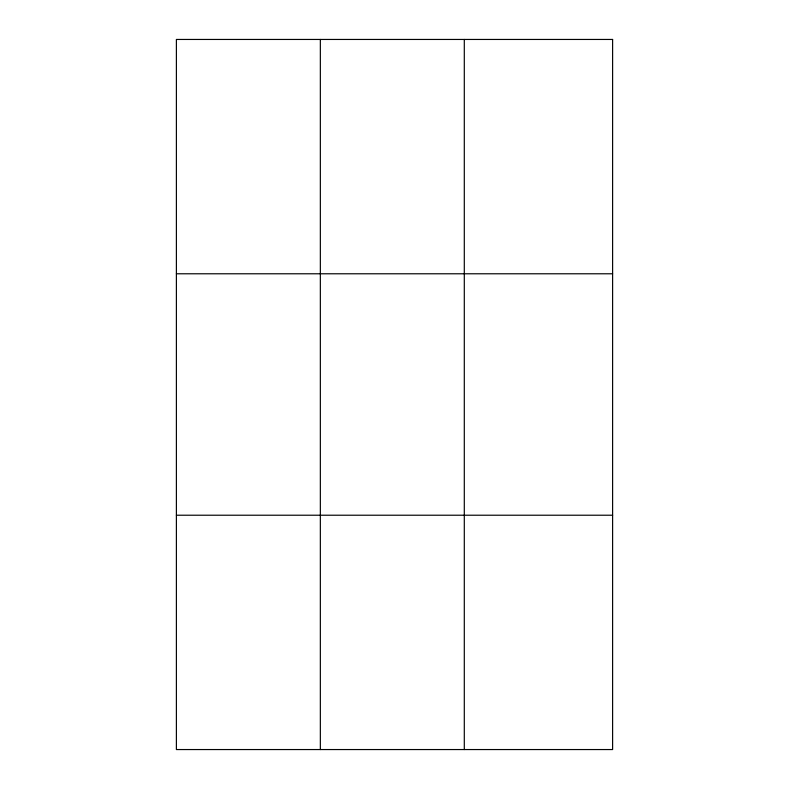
<?xml version="1.0" encoding="UTF-8"?>
<svg xmlns="http://www.w3.org/2000/svg" width="789" height="789" viewBox="0 0 789 789"><rect width="100%" height="100%" fill="white"/><g stroke="black" fill="none" stroke-linecap="round" stroke-linejoin="round"><path stroke-width="1.18" d="M320.344 39.45L320.344 749.55M464.297 39.45L464.297 749.55M176.391 273.783L612.609 273.783M176.391 515.217L612.609 515.217M612.609 39.45L612.609 749.55L176.391 749.55L176.391 39.45L612.609 39.45"/></g></svg>
